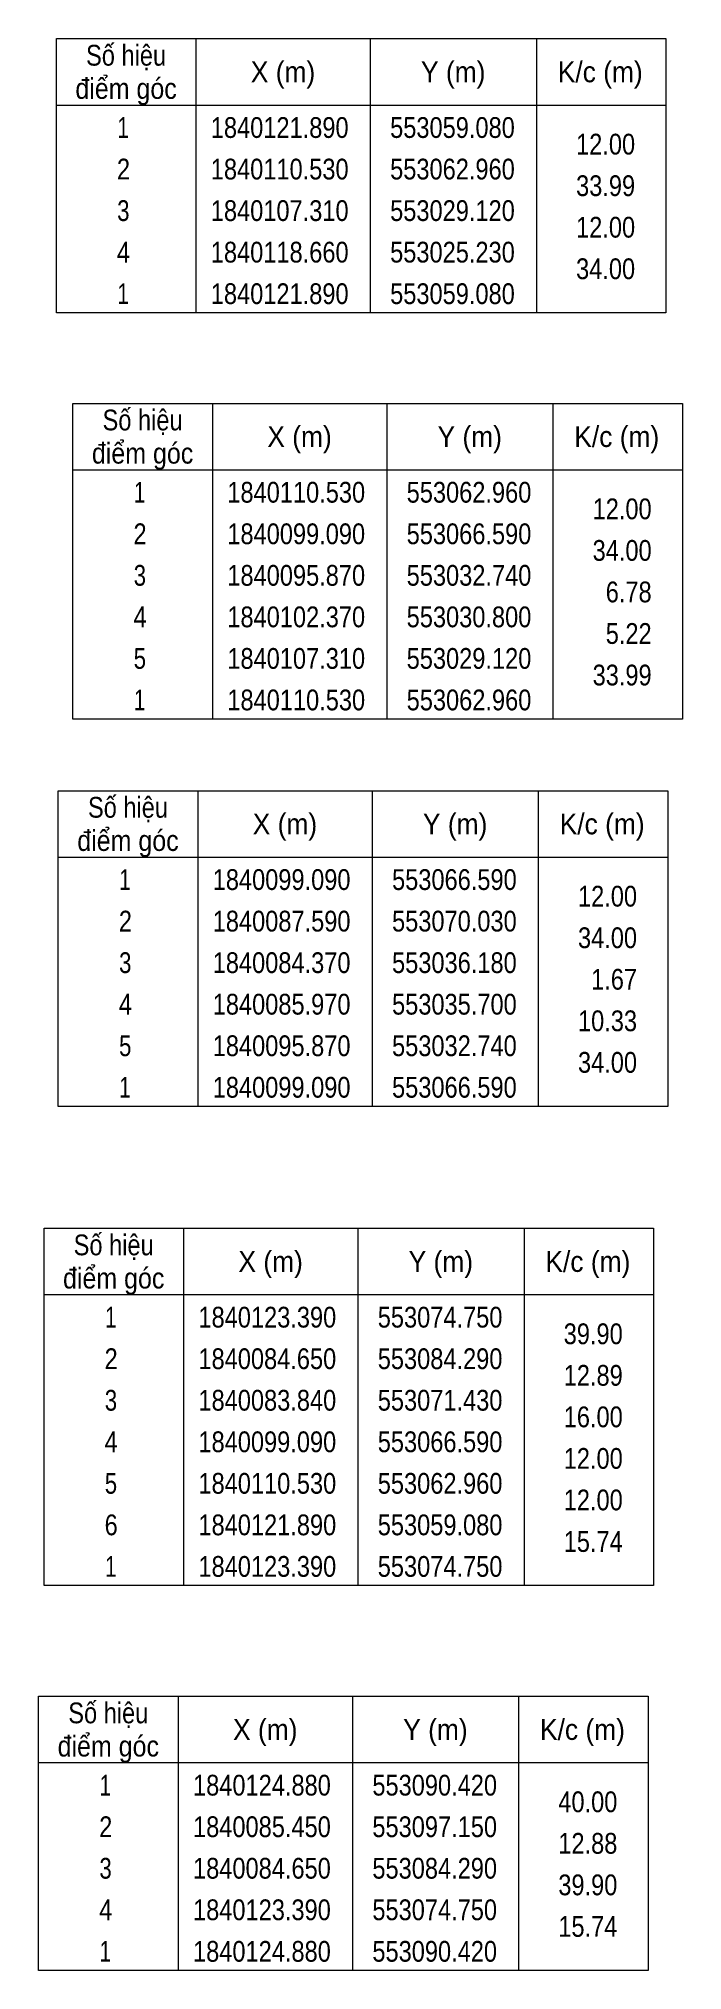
# Model space of a CAD drawing. Header units: metres. Extents: x 552768 to 553676, y 1839836 to 1840190.
# Drawn here: x 553598.6 to 553676.1, y 1839835.7 to 1840068.2 of the extents above.
import ezdxf
from ezdxf.enums import TextEntityAlignment as Align

# ---------------------------------------------------------------- set-up
doc = ezdxf.new("R2010")
doc.units = ezdxf.units.M
doc.layers.add('4', color=7, linetype='Continuous', lineweight=13)
doc.layers.add('63', color=7, linetype='Continuous', lineweight=13)

msp = doc.modelspace()

# ---------------------------------------------------------------- linework, layer by layer
at = {"layer": '4'}
for p, q in [((553617.56, 1840068.23), (553617.56, 1840035.23)), ((553638.56, 1840068.23), (553638.56, 1840035.23)), ((553658.56, 1840068.23), (553658.56, 1840035.23)), ((553600.76, 1840060.23), (553674.16, 1840060.23)), ((553619.54, 1840024.33), (553619.54, 1839986.33)), ((553640.54, 1840024.33), (553640.54, 1839986.33)), ((553660.54, 1840024.33), (553660.54, 1839986.33)), ((553602.74, 1840016.33), (553676.14, 1840016.33)), ((553617.78, 1839977.71), (553617.78, 1839939.71)), ((553638.78, 1839977.71), (553638.78, 1839939.71)), ((553658.78, 1839977.71), (553658.78, 1839939.71)), ((553600.98, 1839969.71), (553674.38, 1839969.71))]:
    msp.add_line(p, q, dxfattribs=at)
for points in [[(553600.76, 1840068.23), (553674.16, 1840068.23), (553674.16, 1840035.23), (553600.76, 1840035.23)], [(553602.74, 1840024.33), (553676.14, 1840024.33), (553676.14, 1839986.33), (553602.74, 1839986.33)], [(553600.98, 1839977.71), (553674.38, 1839977.71), (553674.38, 1839939.71), (553600.98, 1839939.71)]]:
    msp.add_lwpolyline(points, close=True, dxfattribs=at)
at = {"layer": '63'}
for p, q in [((553616.07, 1839925.05), (553616.07, 1839882.05)), ((553637.07, 1839925.05), (553637.07, 1839882.05)), ((553657.07, 1839925.05), (553657.07, 1839882.05)), ((553599.27, 1839917.05), (553672.67, 1839917.05)), ((553615.42, 1839868.72), (553615.42, 1839835.72)), ((553636.42, 1839868.72), (553636.42, 1839835.72)), ((553656.42, 1839868.72), (553656.42, 1839835.72)), ((553598.62, 1839860.72), (553672.02, 1839860.72))]:
    msp.add_line(p, q, dxfattribs=at)
for points in [[(553599.27, 1839925.05), (553672.67, 1839925.05), (553672.67, 1839882.05), (553599.27, 1839882.05)], [(553598.62, 1839868.72), (553672.02, 1839868.72), (553672.02, 1839835.72), (553598.62, 1839835.72)]]:
    msp.add_lwpolyline(points, close=True, dxfattribs=at)

# ---------------------------------------------------------------- texts
at = {"layer": '4'}
for s, width, p in [('Số hiệu', 0.85, (553609.15, 1840064.98)), ('X (m)', 0.95, (553628.05, 1840062.98)), ('Y (m)', 0.95, (553648.545, 1840062.98)), ('K/c (m)', 0.95, (553666.25, 1840062.98)), ('điểm góc', 0.9, (553609.15, 1840060.98)), (' 1', 0.75, (553608.445, 1840056.28)), ('1840121.890', 0.85, (553627.65, 1840056.28)), ('553059.080', 0.85, (553648.455, 1840056.28)), (' 2', 0.85, (553608.45, 1840051.28)), ('1840110.530', 0.85, (553627.65, 1840051.28)), ('553062.960', 0.85, (553648.455, 1840051.28)), (' 3', 0.8, (553608.45, 1840046.28)), ('1840107.310', 0.85, (553627.65, 1840046.28)), ('553029.120', 0.85, (553648.455, 1840046.28)), (' 4', 0.85, (553608.445, 1840041.28)), ('1840118.660', 0.85, (553627.65, 1840041.28)), ('553025.230', 0.85, (553648.455, 1840041.28)), (' 1', 0.75, (553608.445, 1840036.28)), ('1840121.890', 0.85, (553627.65, 1840036.28)), ('553059.080', 0.85, (553648.455, 1840036.28)), ('Số hiệu', 0.85, (553611.14, 1840021.08)), ('X (m)', 0.95, (553630.04, 1840019.08)), ('Y (m)', 0.95, (553650.535, 1840019.08)), ('K/c (m)', 0.95, (553668.24, 1840019.08)), ('điểm góc', 0.9, (553611.14, 1840017.08)), (' 1', 0.75, (553610.435, 1840012.38)), ('1840110.530', 0.85, (553629.64, 1840012.38)), ('553062.960', 0.85, (553650.445, 1840012.38)), (' 2', 0.85, (553610.44, 1840007.38)), ('1840099.090', 0.85, (553629.64, 1840007.38)), ('553066.590', 0.85, (553650.445, 1840007.38)), (' 3', 0.8, (553610.44, 1840002.38)), ('1840095.870', 0.85, (553629.64, 1840002.38)), ('553032.740', 0.85, (553650.445, 1840002.38)), (' 4', 0.85, (553610.435, 1839997.38)), ('1840102.370', 0.85, (553629.64, 1839997.38)), ('553030.800', 0.85, (553650.445, 1839997.38)), (' 5', 0.8, (553610.44, 1839992.38)), ('1840107.310', 0.85, (553629.64, 1839992.38)), ('553029.120', 0.85, (553650.445, 1839992.38)), (' 1', 0.75, (553610.435, 1839987.38)), ('1840110.530', 0.85, (553629.64, 1839987.38)), ('553062.960', 0.85, (553650.445, 1839987.38)), ('Số hiệu', 0.85, (553609.38, 1839974.46)), ('X (m)', 0.95, (553628.28, 1839972.46)), ('Y (m)', 0.95, (553648.775, 1839972.46)), ('K/c (m)', 0.95, (553666.48, 1839972.46)), ('điểm góc', 0.9, (553609.38, 1839970.46)), (' 1', 0.75, (553608.675, 1839965.76)), ('1840099.090', 0.85, (553627.88, 1839965.76)), ('553066.590', 0.85, (553648.685, 1839965.76)), (' 2', 0.85, (553608.68, 1839960.76)), ('1840087.590', 0.85, (553627.88, 1839960.76)), ('553070.030', 0.85, (553648.685, 1839960.76)), (' 3', 0.8, (553608.68, 1839955.76)), ('1840084.370', 0.85, (553627.88, 1839955.76)), ('553036.180', 0.85, (553648.685, 1839955.76)), (' 4', 0.85, (553608.675, 1839950.76)), ('1840085.970', 0.85, (553627.88, 1839950.76)), ('553035.700', 0.85, (553648.685, 1839950.76)), (' 5', 0.8, (553608.68, 1839945.76)), ('1840095.870', 0.85, (553627.88, 1839945.76)), ('553032.740', 0.85, (553648.685, 1839945.76)), (' 1', 0.75, (553608.675, 1839940.76)), ('1840099.090', 0.85, (553627.88, 1839940.76)), ('553066.590', 0.85, (553648.685, 1839940.76))]:
    msp.add_text(s, height=2.5, dxfattribs=dict(at, width=width)).set_placement(p, align=Align.CENTER)
at = {"layer": '4', "width": 0.85}
for s, p in [('12.00', (553670.45, 1840054.28)), ('33.99', (553670.45, 1840049.28)), ('12.00', (553670.45, 1840044.28)), ('34.00', (553670.45, 1840039.28)), ('12.00', (553672.44, 1840010.38)), ('34.00', (553672.44, 1840005.38)), ('6.78', (553672.44, 1840000.38)), ('5.22', (553672.44, 1839995.38)), ('33.99', (553672.44, 1839990.38)), ('12.00', (553670.68, 1839963.76)), ('34.00', (553670.68, 1839958.76)), ('1.67', (553670.68, 1839953.76)), ('10.33', (553670.68, 1839948.76)), ('34.00', (553670.68, 1839943.76))]:
    msp.add_text(s, height=2.5, dxfattribs=at).set_placement(p, align=Align.RIGHT)
at = {"layer": '63'}
for s, width, p in [('Số hiệu', 0.85, (553607.66, 1839921.79)), ('X (m)', 0.95, (553626.56, 1839919.79)), ('Y (m)', 0.95, (553647.055, 1839919.79)), ('K/c (m)', 0.95, (553664.76, 1839919.79)), ('điểm góc', 0.9, (553607.66, 1839917.79)), (' 1', 0.75, (553606.955, 1839913.09)), ('1840123.390', 0.85, (553626.16, 1839913.09)), ('553074.750', 0.85, (553646.965, 1839913.09)), (' 2', 0.85, (553606.96, 1839908.09)), ('1840084.650', 0.85, (553626.16, 1839908.09)), ('553084.290', 0.85, (553646.965, 1839908.09)), (' 3', 0.8, (553606.96, 1839903.09)), ('1840083.840', 0.85, (553626.16, 1839903.09)), ('553071.430', 0.85, (553646.965, 1839903.09)), (' 4', 0.85, (553606.955, 1839898.09)), ('1840099.090', 0.85, (553626.16, 1839898.09)), ('553066.590', 0.85, (553646.965, 1839898.09)), (' 5', 0.8, (553606.96, 1839893.09)), ('1840110.530', 0.85, (553626.16, 1839893.09)), ('553062.960', 0.85, (553646.965, 1839893.09)), (' 6', 0.85, (553606.96, 1839888.09)), ('1840121.890', 0.85, (553626.16, 1839888.09)), ('553059.080', 0.85, (553646.965, 1839888.09)), (' 1', 0.75, (553606.955, 1839883.09)), ('1840123.390', 0.85, (553626.16, 1839883.09)), ('553074.750', 0.85, (553646.965, 1839883.09)), ('Số hiệu', 0.85, (553607.01, 1839865.46)), ('X (m)', 0.95, (553625.91, 1839863.46)), ('Y (m)', 0.95, (553646.405, 1839863.46)), ('K/c (m)', 0.95, (553664.11, 1839863.46)), ('điểm góc', 0.9, (553607.01, 1839861.46)), (' 1', 0.75, (553606.305, 1839856.76)), ('1840124.880', 0.85, (553625.51, 1839856.76)), ('553090.420', 0.85, (553646.315, 1839856.76)), (' 2', 0.85, (553606.31, 1839851.76)), ('1840085.450', 0.85, (553625.51, 1839851.76)), ('553097.150', 0.85, (553646.315, 1839851.76)), (' 3', 0.8, (553606.31, 1839846.76)), ('1840084.650', 0.85, (553625.51, 1839846.76)), ('553084.290', 0.85, (553646.315, 1839846.76)), (' 4', 0.85, (553606.305, 1839841.76)), ('1840123.390', 0.85, (553625.51, 1839841.76)), ('553074.750', 0.85, (553646.315, 1839841.76)), (' 1', 0.75, (553606.305, 1839836.76)), ('1840124.880', 0.85, (553625.51, 1839836.76)), ('553090.420', 0.85, (553646.315, 1839836.76))]:
    msp.add_text(s, height=2.5, dxfattribs=dict(at, width=width)).set_placement(p, align=Align.CENTER)
at = {"layer": '63', "width": 0.85}
for s, p in [('39.90', (553668.96, 1839911.09)), ('12.89', (553668.96, 1839906.09)), ('16.00', (553668.96, 1839901.09)), ('12.00', (553668.96, 1839896.09)), ('12.00', (553668.96, 1839891.09)), ('15.74', (553668.96, 1839886.09)), ('40.00', (553668.31, 1839854.76)), ('12.88', (553668.31, 1839849.76)), ('39.90', (553668.31, 1839844.76)), ('15.74', (553668.31, 1839839.76))]:
    msp.add_text(s, height=2.5, dxfattribs=at).set_placement(p, align=Align.RIGHT)

doc.saveas('drawing.dxf')
